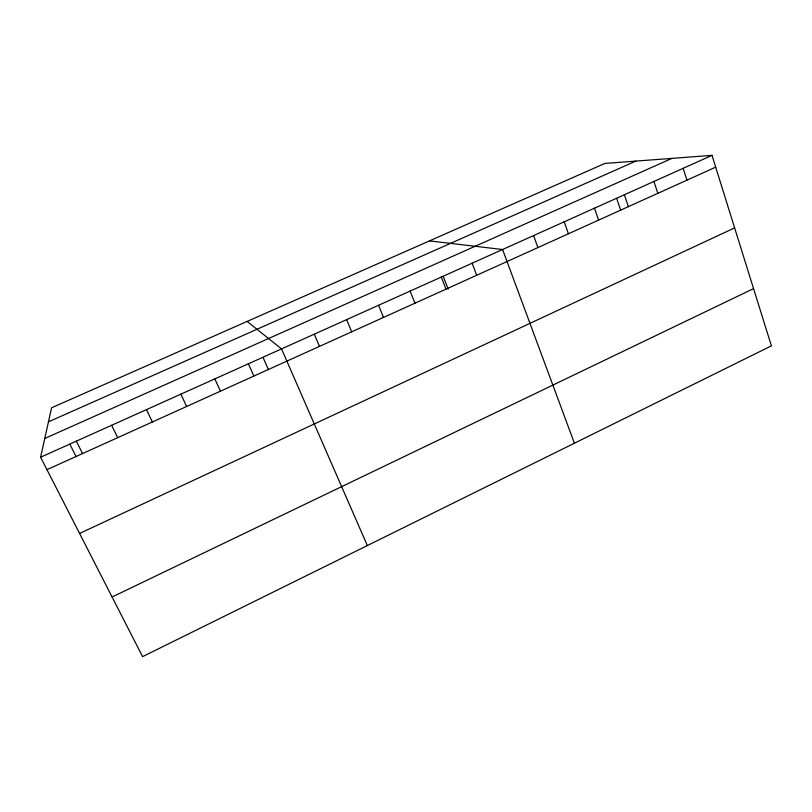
<?xml version="1.0" encoding="UTF-8"?>
<svg xmlns="http://www.w3.org/2000/svg" width="812" height="812" viewBox="0 0 812 812"><rect width="100%" height="100%" fill="white"/><g stroke="black" fill="none" stroke-linecap="round" stroke-linejoin="round"><path stroke-width="1.22" d="M40.6 457.227L51.582 407.786L604.859 163.435L712.012 155.356L771.4 345.851L142.597 656.644L40.6 457.227L712.012 155.356M112.086 597.003L753.556 288.625M79.586 533.454L734.627 227.888M46.964 469.661L715.687 167.16M44.761 438.48L671.971 158.37M48.456 421.844L635.837 161.101M429.477 240.9L502.577 249.517L574.409 443.22M247.142 321.42L281.531 348.896L367.339 545.562M69.913 444.306L76.155 456.74M76.338 441.16L82.54 453.563M111.62 425.295L117.679 437.678M146.464 409.634L152.362 421.976M180.863 394.165L186.628 406.487M214.845 378.889L220.458 391.181M248.391 363.796L253.872 376.068M263.068 357.453L268.488 369.734M314.274 334.179L319.481 346.389M346.612 319.644L351.687 331.824M378.554 305.282L383.508 317.421M410.121 291.082L414.942 303.201M443.261 276.425L448.173 289.092M441.312 277.065L446.001 289.153M472.127 263.21L476.705 275.268M533.586 235.571L537.92 247.579M564.208 221.808L568.441 233.775M594.475 208.197L598.586 220.133M616.694 198.443L620.723 210.328M624.377 194.748L628.386 206.654M653.934 181.462L657.832 193.337M683.146 168.328L686.932 180.173"/></g></svg>
